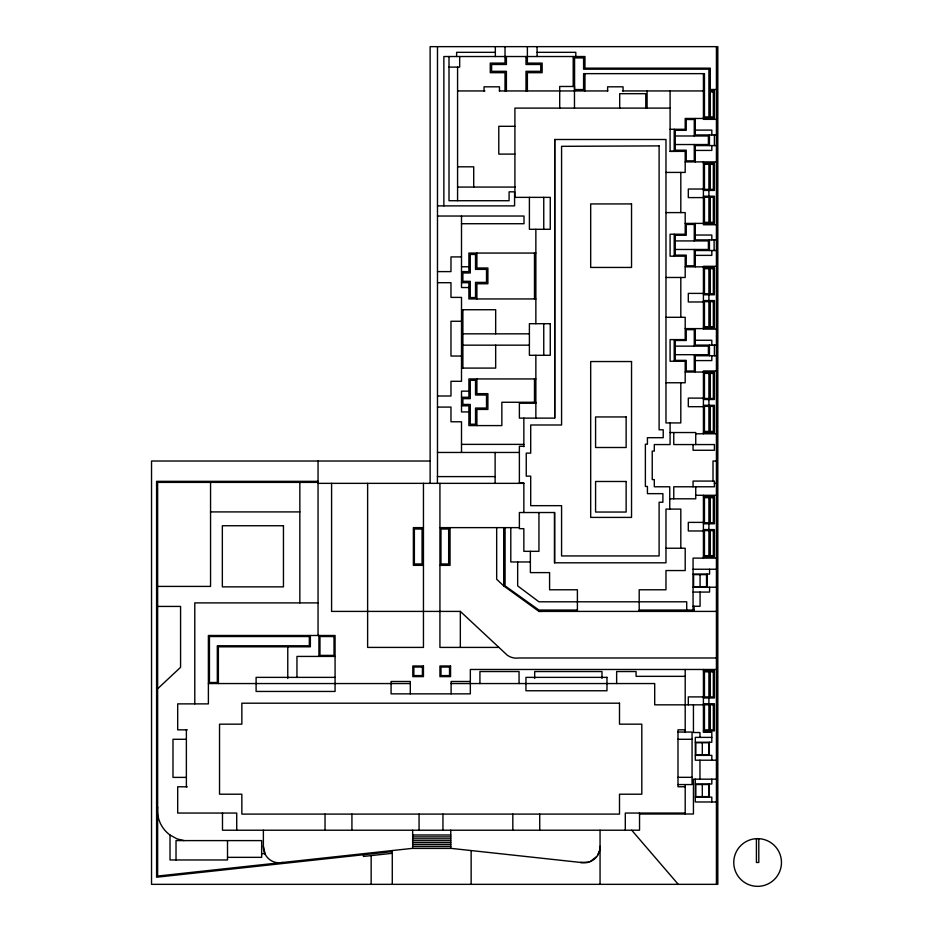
<?xml version="1.0" encoding="UTF-8"?>
<svg xmlns="http://www.w3.org/2000/svg" width="933" height="933" viewBox="0 0 933 933"><rect width="100%" height="100%" fill="white"/><g stroke="black" fill="none" stroke-linecap="round" stroke-linejoin="round"><path stroke-width="1.4" d="M554.703 417.984L554.703 139.495L665.975 139.495L665.975 422.929L680.81 422.929L680.81 382.763M599.966 847.327L599.674 850.441L597.528 855.328M596.584 856.669L590.414 861.416M157.63 688.764L180.57 667.328L180.57 606.427L157.63 606.427M588.851 862.127L580.618 862.454A15.931 15.931 0 0 0 600.059 846.301M261.66 853.765L264.855 853.415M412.654 848.342L157.63 876.052L157.63 482.384L318.048 482.384M392.28 851.607L156.592 877.218L156.592 481.335L318.048 481.335M392.28 853.298L363.45 856.436L363.45 854.745M496.671 527.635L496.671 579.253L503.703 585.889L538.936 611.407L542.971 611.337M495.341 52.33L456.61 52.33L456.61 56.528M537.081 52.33L575.813 52.33L575.813 56.528M449.006 67.106L459.677 67.106L459.677 56.528M710.281 89.498L716.427 89.498M457.578 90.944L484.915 90.944M499.295 90.944L607.873 90.944M622.404 90.944L703.412 90.944M670.092 108.111L514.911 108.111L514.911 197.364L550.272 197.364L550.272 229.296L529.396 229.296L529.396 197.364M703.412 117.978L714.398 117.978L714.398 90.804L710.281 90.804L710.281 68.156L584.968 68.156L584.968 56.528L443.863 56.528L443.863 205.878M703.412 118.468L685.195 118.468L685.195 129.279L670.092 129.279M716.427 119.354L703.412 119.354L703.412 73.649M514.911 126.305L498.782 126.305L498.782 154.108L514.911 154.108M695.307 130.095L711.821 130.095L711.821 134.935M716.427 134.935L695.307 134.935L695.307 118.468M675.259 135.985L708.392 135.985L708.392 144.533L675.259 144.533M716.427 145.583L695.307 145.583L695.307 161.899M695.307 150.423L711.821 150.423L711.821 145.583M670.092 90.944L670.092 151.368L685.195 151.251L685.195 172.418L665.975 172.418M670.092 151.368L685.195 151.368M685.195 161.899L716.427 161.899M703.412 163.252L714.398 163.252L714.398 190.414L703.412 190.414M457.578 166.809L473.719 166.809L473.719 187.067M457.578 187.067L515.203 187.067M703.412 189.026L688.309 189.026L688.309 197.598L703.412 197.598M703.412 196.21L714.398 196.21L714.398 223.372L685.195 223.407M437.484 205.878L514.584 205.878L514.584 191.836L509.091 191.836L509.091 200.723L449.006 200.723L449.006 56.528M665.975 212.596L685.195 212.596L685.195 234.218L670.092 234.218L670.092 256.19L685.195 256.19L685.195 277.474L665.975 277.474M437.484 216.036L523.996 216.036L523.996 223.722L461.508 223.722M716.427 224.748L703.412 224.748L703.412 161.899M695.307 235.034L711.821 235.034L711.821 239.886M716.427 239.886L695.307 239.886L695.307 223.407M675.259 240.924L708.392 240.924L708.392 249.473L675.259 249.473M716.427 250.522L695.307 250.522L695.307 266.838M535.857 253.065L468.891 253.065L468.891 271.608L461.508 271.608M695.307 255.362L711.821 255.362L711.821 250.522M461.508 256.913L450.977 256.913L450.977 271.608L437.484 271.608M716.427 266.302L703.412 266.302L703.412 329.116L716.427 329.116M461.508 266.768L468.891 266.768M685.195 266.838L703.412 266.838M703.412 267.619L714.398 267.619L714.398 294.781L703.412 294.781M437.484 282.699L450.977 282.699L450.977 297.394L461.508 297.394L461.508 381.305L450.977 381.305L450.977 396L437.484 396M461.508 282.699L468.891 282.699L468.891 298.945L535.857 298.945M468.891 287.539L461.508 287.539L461.508 216.036M703.412 293.394L688.309 293.394L688.309 301.977L703.412 301.977M703.412 300.578L714.398 300.578L714.398 327.74L703.412 327.74M461.508 309.733L495.668 309.733L495.668 333.839M665.975 317.302L685.195 317.302L685.195 339.6L670.092 339.6L670.092 361.234L685.195 361.234L685.195 382.763L665.975 382.763M461.508 321.267L450.977 321.267L450.977 356.044L461.508 356.044M685.195 328.614L703.412 328.614M462.885 333.839L529.396 333.839M695.307 340.253L711.821 340.253L711.821 345.093M462.885 345.163L529.396 345.163M716.427 345.093L695.307 345.093L695.307 328.614M675.259 346.143L708.392 346.143L708.392 354.692L675.259 354.692M716.427 355.741L695.307 355.741L695.307 372.045M695.307 360.581L711.821 360.581L711.821 355.741M461.508 368.092L495.668 368.092L495.668 345.163M716.427 370.961L703.412 370.961L703.412 433.787M685.195 372.045L703.412 372.045M703.412 372.337L714.398 372.337L714.398 399.511L703.412 399.511M535.857 378.938L468.891 378.938L468.891 397.271L461.508 397.271M468.891 391.16L461.508 391.16L461.508 411.931L468.891 411.931M703.412 398.111L688.309 398.111L688.309 406.695L703.412 406.695M535.857 402.263L501.849 402.263L501.849 425.588L468.891 425.588L468.891 405.82L461.508 405.82M535.857 403.254L519.378 403.254L519.378 418.124L554.703 418.124L554.703 139.495M703.412 405.295L714.398 405.295L714.398 432.469L703.412 432.469M437.484 407.091L450.977 407.091L450.977 421.786L461.508 421.786L461.508 452.458M670.092 432.539L695.738 432.539L695.738 444.563M695.738 433.787L716.427 433.787M461.508 444.376L523.845 444.376M523.845 446.277L519.378 446.277L519.378 483.352M437.484 452.458L519.378 452.458M430.125 461.019L151.531 461.019L151.531 884.344L717.815 884.344L717.815 46.65L430.125 46.65L430.125 483.352M716.427 461.019L713.01 461.019L713.01 481.078M495.12 476.6L437.414 476.6L437.414 483.352M519.378 483.014L523.845 483.014L523.845 512.532M318.048 483.352L523.845 483.352M714.398 483.352L716.427 483.352M695.738 495.295L716.427 495.295M703.412 496.624L714.398 496.624L714.398 523.786L703.412 523.786M669.754 498.805L695.738 498.805L695.738 486.781M210.555 511.914L299.843 511.914M703.412 522.387L688.309 522.387L688.309 530.97L703.412 530.97M423.454 527.635L413.366 527.635L413.366 565.351L423.454 565.351M439.933 527.635L519.378 527.635M703.412 529.582L714.398 529.582L714.398 556.744L703.412 556.744M665.975 548.242L685.195 548.242L685.195 570.553L665.975 570.553L665.975 589.784L639.198 589.784L639.198 611.407M716.427 558.121L693.067 558.121L693.067 610.042M530.364 561.969L510.794 561.969L510.794 527.635M439.933 565.351L450.044 565.351L450.044 527.635M693.067 569.247L716.427 569.247M693.067 574.098L709.581 574.098L709.581 569.247M157.63 586.414L210.555 586.414L210.555 482.384M693.067 587.219L716.427 587.219M693.067 592.07L709.581 592.07L709.581 587.219M318.048 602.893L194.787 602.893L194.787 703.879M693.067 606.263L700.077 606.263L700.077 592.07M577.399 610.042L538.936 610.042L505.08 585.889L505.08 527.635M639.198 610.042L694.094 610.042M716.427 657.987L518.678 657.987A15.464 15.464 0 0 1 507.19 655.118L460.331 611.407L331.588 611.407L331.588 483.352M538.936 611.407L716.427 611.407M498.502 647.409L439.933 647.409L439.933 483.352M335.075 656.424L296.951 656.424L296.951 677.44M716.427 669.474L470.337 669.474L470.337 693.849L391.079 693.849L391.079 681.487L410.298 681.487L410.298 693.849M703.412 670.792L714.398 670.792L714.398 697.966L703.412 697.966M685.195 676.343L636.084 676.343L636.084 671.538L616.643 671.538L616.643 683.551M335.075 677.37L256.108 677.37L256.108 691.446L335.075 691.446L335.075 635.49L208.386 635.49L208.386 703.879L177.69 703.879L177.69 729.839L187.3 729.839M470.337 681.487L451.106 681.487L451.106 693.849M208.386 683.551L410.298 683.551M451.106 683.551L654.698 683.551L654.698 704.835L703.412 704.835M703.412 696.904L688.309 696.904L688.309 704.835M703.412 703.75L714.398 703.75L714.398 730.924L703.412 730.924M685.195 729.839L677.988 729.839L677.988 786.764L685.195 786.764M677.988 732.043L692.064 732.043L692.064 784.571L677.988 784.571M711.821 737.385L695.307 737.385L695.307 760.208L716.427 760.208M186.378 739.286L172.99 739.286L172.99 777.387L186.378 777.387M677.988 739.286L692.064 739.286M695.307 742.236L711.821 742.236L711.821 732.288L703.412 732.288L703.412 669.474M695.307 755.357L711.821 755.357L711.821 760.208M677.988 777.329L692.064 777.329M716.427 779.172L693.441 779.172L693.441 814.008L639.537 814.008M695.307 784.012L711.821 784.012L711.821 779.172M187.3 786.834L177.69 786.764L177.69 813.051L236.725 813.051L236.725 830.218M695.307 797.144L711.821 797.144L711.821 801.983M716.427 801.983L695.307 801.983L695.307 779.172M685.195 813.051L625.297 813.051L625.297 830.218M412.654 834.988L450.767 834.988M412.654 836.901L450.767 836.901M412.654 838.825L450.767 838.825M412.654 840.738L450.767 840.738M412.654 842.662L450.767 842.662M412.654 844.575L450.767 844.575M412.654 846.499L450.767 846.499M227.512 857.345L261.66 857.345L261.66 840.598L176.022 840.598L176.022 859.969M450.767 848.342L581.236 862.512M184.093 840.598L177.048 838.884L170.016 835.035A30.696 30.696 0 0 1 157.63 806.952M631.723 830.218L678.256 884.344M265.194 854.336L263.374 846.301L263.374 830.218M758.797 838.709L758.797 862.489L756.418 862.489L756.418 838.709M716.427 46.65L716.427 884.344M714.398 134.935L714.398 145.583M714.398 345.093L714.398 355.741M714.118 239.886L714.118 250.522M709.442 134.935L709.442 145.583M709.442 239.886L709.442 250.522M709.442 345.093L709.442 355.741M709.313 742.236L709.313 755.357M709.313 784.012L709.313 797.144M708.905 190.414L708.905 196.21M708.905 294.781L708.905 300.578M708.905 399.511L708.905 405.295M708.905 523.786L708.905 529.582M708.905 697.966L708.905 703.75M707.074 574.098L707.074 587.219M703.412 495.295L703.412 558.121M702.304 742.75L702.304 754.832M702.304 784.536L702.304 796.619M700.077 574.611L700.077 586.694M699.96 737.385L699.96 732.522L693.441 732.522L693.441 704.835M699.96 760.208L699.96 779.172M694.257 135.985L694.257 119.506L686.245 119.506L686.245 130.328L675.259 130.328L675.259 150.201L686.245 150.201L686.245 160.849L694.257 160.849L694.257 144.533M694.257 240.924L694.257 224.456L686.245 224.456L686.245 235.268L675.259 235.268L675.259 255.141L686.245 255.141L686.245 265.788L694.257 265.788L694.257 249.473M694.257 346.143L694.257 329.664L686.245 329.664L686.245 340.475L675.259 340.475L675.259 360.36L686.245 360.36L686.245 371.007L694.257 371.007L694.257 354.692M694.094 606.263L694.094 611.407M693.067 444.563L693.067 450.266L714.398 450.266L714.398 444.563L673.766 444.563L673.766 432.539M693.067 486.781L693.067 481.078L714.398 481.078L714.398 486.781L673.766 486.781L673.766 498.805M686.711 610.042L686.711 601.797L538.936 601.797L517.663 585.889L517.663 561.969M685.195 669.474L685.195 732.498M685.195 784.571L685.195 814.008M680.81 172.418L680.81 212.596M680.81 277.474L680.81 317.302M680.81 548.242L680.81 509.103L665.975 509.103L665.975 562.809L554.435 562.809L554.435 512.532M674.209 129.279L674.209 151.251M674.209 234.218L674.209 256.19M674.209 339.6L674.209 361.234M670.092 422.929L670.092 444.563L654.301 444.563L654.301 451.082L652.237 451.082L652.237 479.574L654.301 479.574L654.301 486.781L669.754 486.781L669.754 509.103M647.094 90.944L647.094 108.111M645.776 108.111L645.776 93.685L619.687 93.685L619.687 108.111M639.537 813.051L639.537 830.218L222.486 830.218L222.486 813.051M623.069 90.944L623.069 86.816L607.616 86.816L607.616 90.944M601.972 678.396L601.972 671.538L534.679 671.538L534.679 678.396M600.059 830.218L600.059 884.344M584.968 73.649L584.968 90.944M577.399 611.407L577.399 589.784L549.584 589.784L549.584 572.617L530.364 572.617L530.364 551.333M574.471 108.111L574.471 86.477L559.707 86.477L559.707 108.111M573.2 56.528L573.2 86.477M554.703 562.809L554.703 512.532L519.378 512.532L519.378 528.673L523.845 528.673L523.845 551.333L538.947 551.333L538.947 512.532M543.752 197.364L543.752 229.296M543.752 323.704L543.752 355.298M539.729 814.101L539.729 830.218M537.081 46.65L537.081 56.528M535.857 229.296L535.857 323.704M535.857 355.298L535.857 418.124M534.481 253.065L534.481 298.945M534.481 378.938L534.481 402.263M527.378 46.65L527.378 63.106L542.143 63.106L542.143 72.692L527.378 72.692L527.378 90.944M526.002 56.528L526.002 64.482L540.778 64.482L540.778 71.316L526.002 71.316L526.002 90.944M523.845 418.124L523.845 446.732M519.063 683.551L519.063 671.538L479.924 671.538L479.924 683.551M512.823 814.101L512.823 830.218M506.397 56.528L506.397 64.482L491.621 64.482L491.621 71.316L506.397 71.316L506.397 90.944M505.021 46.65L505.021 63.106L490.257 63.106L490.257 72.692L505.021 72.692L505.021 90.944M503.703 527.635L503.703 585.889M499.47 90.944L499.47 86.816L484.029 86.816L484.029 90.944M495.341 46.65L495.341 56.528M495.12 452.458L495.12 483.352M476.903 253.065L476.903 268.004L487.889 268.004L487.889 283.76L476.903 283.76L476.903 298.945M476.903 378.938L476.903 393.656L487.889 393.656L487.889 409.424L476.903 409.424L476.903 425.588M471.142 850.558L471.142 884.344M462.885 309.733L462.885 368.092M460.331 611.407L460.331 647.409M457.578 67.106L457.578 200.723M450.767 830.148L450.767 848.412L412.654 848.412L412.654 830.218M442.953 814.101L442.953 830.218M437.484 46.65L437.484 476.6M423.454 483.352L423.454 647.409L367.625 647.409L367.625 483.352M419.069 814.101L419.069 830.218M392.28 850.558L392.28 884.344M371.159 855.596L371.159 884.344M351.928 814.101L351.928 830.218M325.034 814.101L325.034 830.218M318.923 635.49L318.923 656.424M318.048 461.019L318.048 635.49M310.374 635.49L310.374 646.814L218.369 646.814L218.369 683.551M299.843 482.384L299.843 602.893M287.772 646.814L287.772 678.489M227.512 840.598L227.512 859.969L170.016 859.969L170.016 835.035M186.378 729.839L186.378 786.834M282.804 862.454A15.931 15.931 0 0 1 263.374 846.301M757.608 838.627L754.494 838.837A23.861 23.861 0 0 0 737.49 875.306A23.861 23.861 0 0 0 777.737 875.306A23.861 23.861 0 0 0 760.722 838.837L757.608 838.627M659.106 145.898L561.573 146.329L561.573 424.993L530.702 424.993L530.702 453.135L526.247 453.135L526.247 476.145L530.702 476.145L530.702 505.663L561.573 505.663L561.573 555.94L659.106 555.94L659.106 502.234L662.885 502.234L662.885 493.65L647.432 493.65L647.432 486.443L645.379 486.443L645.379 444.213L647.432 444.213L647.432 437.694L663.223 437.694L663.223 429.798L659.106 429.798L659.106 145.898M583.591 57.904L574.576 57.904L574.576 89.568L583.591 89.568L583.591 73.649L704.462 73.649L704.462 116.928L708.905 116.928L708.905 69.194L583.591 69.194L583.591 57.904M713.348 91.854L710.281 91.854L710.281 116.928L713.348 116.928L713.348 91.854M708.905 164.29L704.462 164.29L704.462 189.364L708.905 189.364L708.905 164.29M713.348 164.29L710.281 164.29L710.281 189.364L713.348 189.364L713.348 164.29M708.905 197.26L704.462 197.26L704.462 222.322L708.905 222.322L708.905 197.26M713.348 197.26L710.281 197.26L710.281 222.322L713.348 222.322L713.348 197.26M631.536 203.93L590.682 203.93L590.682 267.444L631.536 267.444L631.536 203.93M475.527 254.441L470.267 254.441L470.267 272.984L462.885 272.984L462.885 281.323L470.267 281.323L470.267 297.569L475.527 297.569L475.527 282.384L486.513 282.384L486.513 269.369L475.527 269.369L475.527 254.441M708.905 268.669L704.462 268.669L704.462 293.743L708.905 293.743L708.905 268.669M713.348 268.669L710.281 268.669L710.281 293.743L713.348 293.743L713.348 268.669M708.905 301.627L704.462 301.627L704.462 326.702L708.905 326.702L708.905 301.627M713.348 301.627L710.281 301.627L710.281 326.702L713.348 326.702L713.348 301.627M550.272 323.704L529.396 323.704L529.396 355.298L550.272 355.298L550.272 323.704M631.536 361.538L590.682 361.538L590.682 517.407L631.536 517.407L631.536 361.538M708.905 373.387L704.462 373.387L704.462 398.461L708.905 398.461L708.905 373.387M713.348 373.387L710.281 373.387L710.281 398.461L713.348 398.461L713.348 373.387M475.527 380.314L470.267 380.314L470.267 398.648L462.885 398.648L462.885 404.444L470.267 404.444L470.267 424.212L475.527 424.212L475.527 408.048L486.513 408.048L486.513 395.032L475.527 395.032L475.527 380.314M708.905 406.345L704.462 406.345L704.462 431.419L708.905 431.419L708.905 406.345M713.348 406.345L710.281 406.345L710.281 431.419L713.348 431.419L713.348 406.345M626.136 416.946L595.581 416.946L595.581 447.502L626.136 447.502L626.136 416.946M626.136 481.486L595.581 481.486L595.581 512.042L626.136 512.042L626.136 481.486M708.905 497.662L704.462 497.662L704.462 522.737L708.905 522.737L708.905 497.662M713.348 497.662L710.281 497.662L710.281 522.737L713.348 522.737L713.348 497.662M283.457 525.745L222.346 525.745L222.346 586.857L283.457 586.857L283.457 525.745M422.078 529.011L414.38 529.011L414.38 563.975L422.078 563.975L422.078 529.011M448.668 529.011L440.971 529.011L440.971 563.975L448.668 563.975L448.668 529.011M708.905 530.62L704.462 530.62L704.462 555.695L708.905 555.695L708.905 530.62M713.348 530.62L710.281 530.62L710.281 555.695L713.348 555.695L713.348 530.62M706.549 574.611L693.592 574.611L693.592 586.694L706.549 586.694L706.549 574.611M309.336 636.528L209.435 636.528L209.435 682.501L217.319 682.501L217.319 645.764L309.336 645.764L309.336 636.528M334.026 636.528L319.961 636.528L319.961 655.386L334.026 655.386L334.026 636.528M423.454 665.987L412.806 665.987L412.806 676.623L423.454 676.623L423.454 665.987M450.569 665.987L439.933 665.987L439.933 676.623L450.569 676.623L450.569 665.987M422.404 667.037L413.855 667.037L413.855 675.585L422.404 675.585L422.404 667.037M449.531 667.037L440.982 667.037L440.982 675.585L449.531 675.585L449.531 667.037M708.905 671.842L704.462 671.842L704.462 696.916L708.905 696.916L708.905 671.842M713.348 671.842L710.281 671.842L710.281 696.916L713.348 696.916L713.348 671.842M606.975 677.37L525.955 677.37L525.955 690.758L606.975 690.758L606.975 677.37M619.5 703.202L241.845 703.202L241.845 724.171L219.535 724.171L219.535 794.205L241.845 794.205L241.845 814.101L619.5 814.101L619.5 794.205L641.811 794.205L641.811 724.171L619.5 724.171L619.5 703.202M708.905 704.8L704.462 704.8L704.462 729.874L708.905 729.874L708.905 704.8M713.348 704.8L710.281 704.8L710.281 729.874L713.348 729.874L713.348 704.8M708.788 742.75L695.831 742.75L695.831 754.832L708.788 754.832L708.788 742.75M708.788 784.536L695.831 784.536L695.831 796.619L708.788 796.619L708.788 784.536"/></g></svg>
